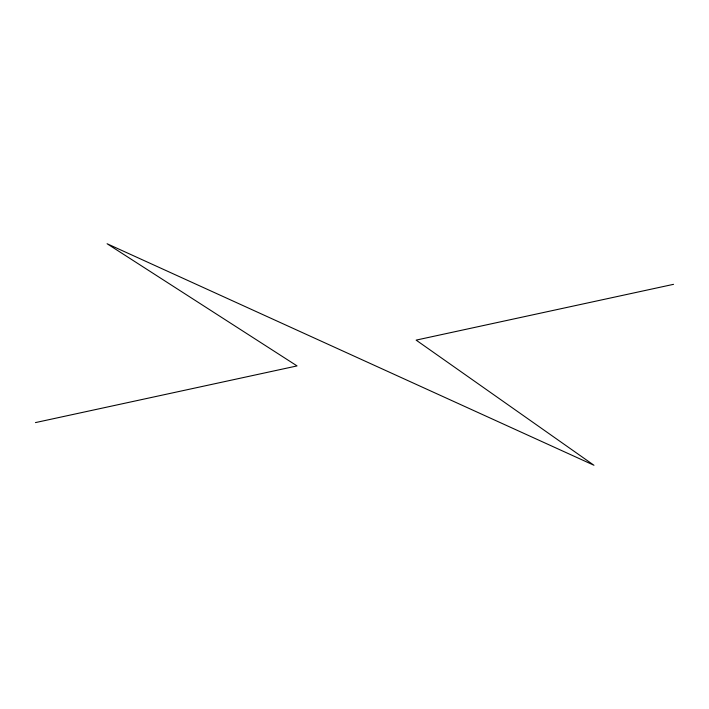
<?xml version="1.0" encoding="UTF-8"?>
<svg xmlns="http://www.w3.org/2000/svg" width="709" height="709" viewBox="0 0 709 709"><rect width="100%" height="100%" fill="white"/><g stroke="black" fill="none" stroke-linecap="round" stroke-linejoin="round"><path stroke-width="1.06" d="M35.45 422.599L297.053 365.915L107.094 243.736L593.965 465.264L416.121 340.116L673.55 284.327"/></g></svg>
